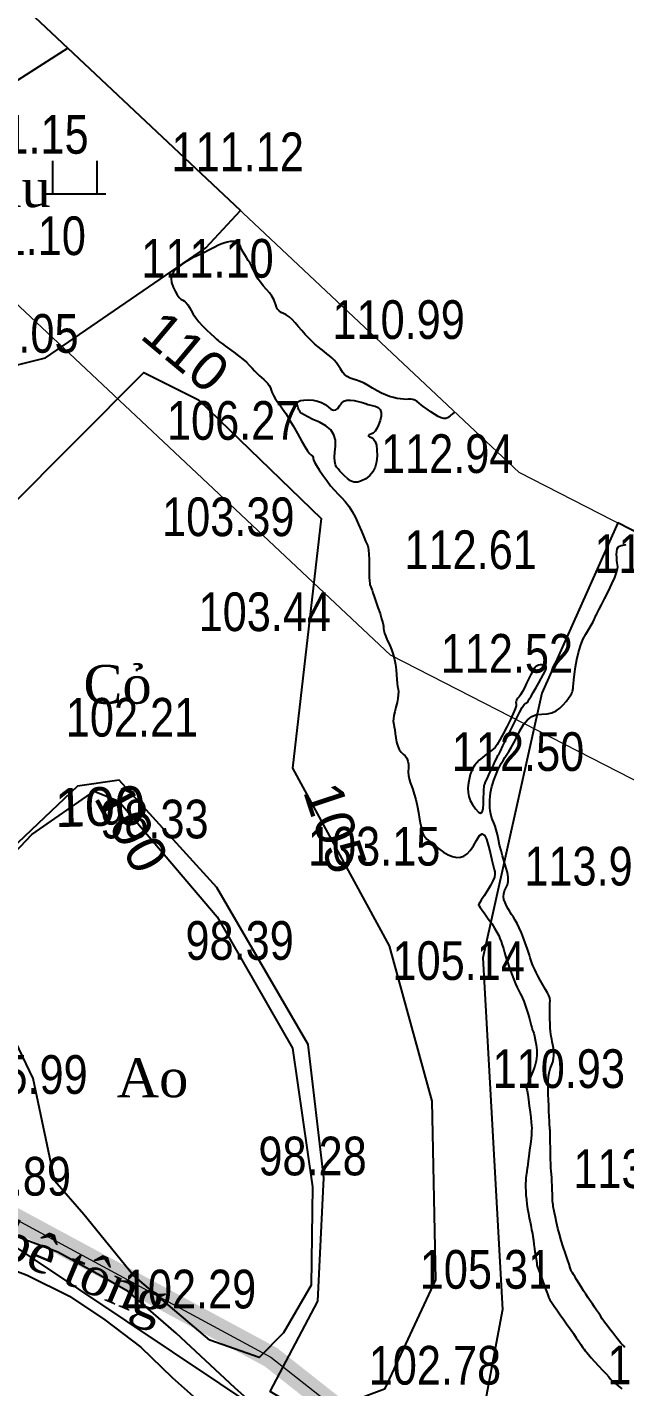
# Model space of a CAD drawing. Header units: metres. Extents: x 429565 to 431255, y 2472510 to 2473324.
# Drawn here: x 430803.1 to 430857.1, y 2472700 to 2472822.9 of the extents above; entities that cross this region are included whole.
import ezdxf
from ezdxf.enums import TextEntityAlignment as Align

# ---------------------------------------------------------------- set-up
doc = ezdxf.new("R2010")
doc.units = ezdxf.units.M
doc.layers.get('0').update_dxf_attribs({"color": 50})
for name, color, linetype in [('Docao', 7, 'Continuous'), ('duong', 9, 'Continuous'), ('duongdien', 233, 'Continuous'), ('Ghichu', 7, 'Continuous'), ('hanh nha', 6, 'Continuous'), ('mau2000', 3, 'Continuous'), ('MHBS_DongMuc', 3, 'Continuous'), ('RG', 3, 'Continuous'), ('thuyhe', 4, 'Continuous')]:
    doc.layers.add(name, color=color, linetype=linetype)
doc.layers.add('PLine_5', color=2, linetype='Continuous', lineweight=0)
doc.layers.add('PLine_74', color=74, linetype='Continuous', lineweight=0)
doc.styles.add('ghichu', font='times.ttf', dxfattribs={"height": 1.5})
doc.styles.get("Standard").update_dxf_attribs({"font": 'arial.ttf'})
doc.linetypes.add('DUONG_MEP_NUOC1', pattern='A,0.2,[130,ltypeshp.shx,S=0.15,R=0,X=0,Y=-0.15],0.05,[130,ltypeshp.shx,S=0.15,R=0,X=0,Y=-0.15],1', length=1.25)
doc.linetypes.add('HDPE710', pattern='A,1,-0.3,["HDPE 710",Standard,S=0.1,R=0,X=-0.1,Y=-0.05],-0.8', length=2.1)
doc.linetypes.add('R_GIOI_TV', pattern='A,0,[133,ltypeshp.shx,S=0.04,R=0,X=-0.03,Y=0],-0.5', length=0.5)

# ---------------------------------------------------------------- blocks, each defined once
blk = doc.blocks.new('mau')
for p, q in [((-0.5, 0), (-0.5, 0.75)), ((0.5, 0), (0.5, 0.75)), ((-0.7, 0), (0.7, 0))]:
    blk.add_line(p, q)
blk = doc.blocks.new('A$Ce915ad33')
at = {"layer": 'duong', "color": 8, "elevation": 84.23}
blk.add_lwpolyline([(430798.16, 2472711.94), (430803.08, 2472710.07), (430806.9, 2472708.16), (430810.08, 2472706.03), (430813.34, 2472703.56), (430816.17, 2472700.8), (430819.96, 2472697.43), (430828.17, 2472689.93), (430832.66, 2472685.48), (430835.56, 2472683.11), (430842.03, 2472679.63), (430849.02, 2472676.43), (430857.12, 2472672.08), (430864.84, 2472668.59), (430873.27, 2472665.84), (430884.71, 2472662.3), (430897.39, 2472657.98), (430908.73, 2472653.97)], dxfattribs=at)
at = {"layer": 'duong', "color": 8}
blk.add_lwpolyline([(430825.96, 2472696.19), (430821.83, 2472699.87), (430816.52, 2472704.82), (430812.2, 2472708.58), (430809.73, 2472710.02), (430805.83, 2472712.16), (430799.21, 2472714.66)], dxfattribs=at)
at = {"layer": 'duongdien', "color": 8}
blk.add_lwpolyline([(431045.74, 2472509.8), (431035.51, 2472552.41), (431021.39, 2472589.24), (431008.81, 2472623.06), (430982.16, 2472633.45), (430950.85, 2472644.62), (430914.62, 2472655.53), (430870.18, 2472672.84), (430833.13, 2472691.81), (430795.06, 2472717.26), (430769.62, 2472732.08), (430748.78, 2472758.78), (430715.07, 2472790.55), (430681.46, 2472788.3), (430649.32, 2472784.79), (430610.07, 2472801.17)], dxfattribs=at)
at = {"layer": 'MHBS_DongMuc', "color": 8}
for points, elevation in [([(430841.72, 2472788.12), (430841.47, 2472787.93), (430841.39, 2472787.86), (430841.29, 2472787.78), (430841.18, 2472787.69), (430841.06, 2472787.59), (430840.91, 2472787.53), (430840.72, 2472787.52), (430840.48, 2472787.59), (430840.19, 2472787.72), (430839.86, 2472787.92), (430839.53, 2472788.14), (430839.22, 2472788.36), (430838.95, 2472788.55), (430838.71, 2472788.74), (430838.5, 2472788.91), (430838.31, 2472789.06), (430838.11, 2472789.17), (430837.92, 2472789.24), (430837.73, 2472789.27), (430837.53, 2472789.26), (430837.32, 2472789.25), (430837.08, 2472789.26), (430836.81, 2472789.29), (430836.5, 2472789.34), (430836.17, 2472789.42), (430835.81, 2472789.52), (430835.45, 2472789.66), (430835.07, 2472789.83), (430834.68, 2472790.03), (430834.28, 2472790.28), (430833.88, 2472790.51), (430833.51, 2472790.72), (430833.16, 2472790.88), (430832.83, 2472791), (430832.52, 2472791.09), (430832.24, 2472791.18), (430831.98, 2472791.32), (430831.75, 2472791.5), (430831.55, 2472791.73), (430831.37, 2472792.01), (430831.2, 2472792.29), (430831.01, 2472792.56), (430830.82, 2472792.79), (430830.61, 2472793.01), (430830.38, 2472793.2), (430830.15, 2472793.38), (430829.9, 2472793.58), (430829.64, 2472793.8), (430829.36, 2472794.02), (430829.07, 2472794.26), (430828.78, 2472794.52), (430828.48, 2472794.81), (430828.18, 2472795.12), (430827.88, 2472795.47), (430827.58, 2472795.83), (430827.29, 2472796.19), (430827, 2472796.48), (430826.74, 2472796.72), (430826.48, 2472796.9), (430826.24, 2472797.02), (430826.02, 2472797.12), (430825.84, 2472797.25), (430825.7, 2472797.41), (430825.6, 2472797.59), (430825.53, 2472797.81), (430825.46, 2472798.04), (430825.34, 2472798.3), (430825.16, 2472798.58), (430824.95, 2472798.88), (430824.68, 2472799.2), (430824.4, 2472799.52), (430824.16, 2472799.84), (430823.95, 2472800.14), (430823.77, 2472800.44), (430823.63, 2472800.73), (430823.5, 2472801.01), (430823.36, 2472801.28), (430823.21, 2472801.56), (430823.05, 2472801.82), (430822.88, 2472802.08), (430822.72, 2472802.33), (430822.58, 2472802.57), (430822.46, 2472802.79), (430822.37, 2472802.99), (430822.3, 2472803.18), (430822.22, 2472803.34), (430822.09, 2472803.45), (430821.91, 2472803.52), (430821.69, 2472803.54), (430821.42, 2472803.52), (430821.13, 2472803.46), (430820.84, 2472803.39), (430820.56, 2472803.29), (430820.28, 2472803.17), (430820.01, 2472803.03), (430819.73, 2472802.87), (430819.43, 2472802.71), (430819.1, 2472802.55), (430818.75, 2472802.39), (430818.38, 2472802.22), (430818, 2472802.05), (430817.64, 2472801.85), (430817.28, 2472801.63), (430816.94, 2472801.39), (430816.6, 2472801.13), (430816.33, 2472800.85), (430816.16, 2472800.54), (430816.09, 2472800.19), (430816.12, 2472799.82), (430816.26, 2472799.41), (430816.45, 2472799.03), (430816.63, 2472798.72), (430816.8, 2472798.48), (430816.96, 2472798.31), (430817.12, 2472798.22), (430817.27, 2472798.14), (430817.42, 2472798), (430817.58, 2472797.81), (430817.73, 2472797.57), (430817.89, 2472797.28), (430818.07, 2472796.95), (430818.3, 2472796.62), (430818.58, 2472796.27), (430818.91, 2472795.91), (430819.28, 2472795.53), (430819.65, 2472795.19), (430819.95, 2472794.91), (430820.18, 2472794.69), (430820.34, 2472794.55), (430820.44, 2472794.47), (430820.54, 2472794.4), (430820.72, 2472794.27), (430820.98, 2472794.08), (430821.31, 2472793.83), (430821.73, 2472793.53), (430822.16, 2472793.2), (430822.54, 2472792.9), (430822.87, 2472792.61), (430823.16, 2472792.33), (430823.4, 2472792.08), (430823.61, 2472791.84), (430823.83, 2472791.62), (430824.04, 2472791.41), (430824.24, 2472791.22), (430824.45, 2472791.05), (430824.64, 2472790.88), (430824.8, 2472790.7), (430824.94, 2472790.51), (430825.04, 2472790.3), (430825.12, 2472790.09), (430825.2, 2472789.86), (430825.32, 2472789.61), (430825.47, 2472789.34), (430825.66, 2472789.06), (430825.89, 2472788.76), (430826.15, 2472788.41), (430826.43, 2472787.97), (430826.75, 2472787.45), (430827.1, 2472786.85), (430827.48, 2472786.17), (430827.85, 2472785.51), (430828.15, 2472784.98), (430828.39, 2472784.6), (430828.58, 2472784.35), (430828.7, 2472784.24), (430828.79, 2472784.19), (430828.85, 2472784.14), (430828.89, 2472784.08), (430828.91, 2472784.01), (430828.91, 2472783.93), (430828.94, 2472783.8), (430829.04, 2472783.58), (430829.21, 2472783.28), (430829.46, 2472782.89), (430829.79, 2472782.41), (430830.14, 2472781.91), (430830.49, 2472781.45), (430830.83, 2472781.04), (430831.17, 2472780.67), (430831.49, 2472780.35), (430831.81, 2472780.01), (430832.12, 2472779.61), (430832.43, 2472779.12), (430832.72, 2472778.57), (430833.01, 2472777.94), (430833.27, 2472777.33), (430833.48, 2472776.83), (430833.65, 2472776.45), (430833.77, 2472776.18), (430833.84, 2472776.02), (430833.89, 2472775.87), (430833.92, 2472775.61), (430833.95, 2472775.25), (430833.97, 2472774.78), (430833.97, 2472774.21), (430833.97, 2472773.64), (430833.98, 2472773.19), (430834, 2472772.85), (430834.02, 2472772.62), (430834.04, 2472772.5), (430834.07, 2472772.44), (430834.1, 2472772.37), (430834.12, 2472772.3), (430834.15, 2472772.22), (430834.18, 2472772.14), (430834.23, 2472772.01), (430834.31, 2472771.77), (430834.42, 2472771.43), (430834.58, 2472770.99), (430834.76, 2472770.44), (430834.95, 2472769.89), (430835.09, 2472769.42), (430835.19, 2472769.04), (430835.25, 2472768.75), (430835.27, 2472768.55), (430835.29, 2472768.36), (430835.36, 2472768.12), (430835.46, 2472767.82), (430835.61, 2472767.48), (430835.8, 2472767.08), (430835.99, 2472766.64), (430836.14, 2472766.2), (430836.26, 2472765.74), (430836.35, 2472765.27), (430836.4, 2472764.79), (430836.43, 2472764.34), (430836.46, 2472763.93), (430836.5, 2472763.59), (430836.54, 2472763.29), (430836.58, 2472763.06), (430836.61, 2472762.82), (430836.6, 2472762.54), (430836.57, 2472762.22), (430836.49, 2472761.84), (430836.39, 2472761.42), (430836.28, 2472761.01), (430836.21, 2472760.67), (430836.16, 2472760.38), (430836.15, 2472760.17), (430836.17, 2472760.02), (430836.2, 2472759.87), (430836.24, 2472759.65), (430836.28, 2472759.38), (430836.32, 2472759.05), (430836.38, 2472758.65), (430836.45, 2472758.25), (430836.55, 2472757.9), (430836.68, 2472757.61), (430836.85, 2472757.37), (430837.04, 2472757.19), (430837.23, 2472757.01), (430837.37, 2472756.8), (430837.47, 2472756.55), (430837.51, 2472756.26), (430837.51, 2472755.93), (430837.5, 2472755.59), (430837.52, 2472755.26), (430837.58, 2472754.94), (430837.66, 2472754.62), (430837.78, 2472754.31), (430837.92, 2472753.97), (430838.05, 2472753.56), (430838.18, 2472753.08), (430838.3, 2472752.53), (430838.42, 2472751.9), (430838.53, 2472751.3), (430838.62, 2472750.83), (430838.69, 2472750.49), (430838.73, 2472750.27), (430838.75, 2472750.18), (430838.77, 2472750.15), (430838.78, 2472750.13), (430838.78, 2472750.11), (430838.79, 2472750.09), (430838.8, 2472750.07), (430838.81, 2472750.04), (430838.83, 2472750), (430838.86, 2472749.95), (430838.89, 2472749.88), (430838.93, 2472749.8), (430839.02, 2472749.68), (430839.19, 2472749.5), (430839.45, 2472749.27), (430839.8, 2472748.99), (430840.23, 2472748.64), (430840.69, 2472748.32), (430841.12, 2472748.07), (430841.51, 2472747.92), (430841.88, 2472747.84), (430842.21, 2472747.86), (430842.51, 2472747.96), (430842.81, 2472748.17), (430843.11, 2472748.47), (430843.39, 2472748.88), (430843.67, 2472749.38), (430843.93, 2472749.81), (430844.17, 2472749.97), (430844.39, 2472749.86), (430844.58, 2472749.5), (430844.76, 2472748.87), (430844.92, 2472748.16), (430845.05, 2472747.58), (430845.16, 2472747.11), (430845.25, 2472746.76), (430845.32, 2472746.53), (430845.33, 2472746.32), (430845.28, 2472746.05), (430845.14, 2472745.71), (430844.93, 2472745.31), (430844.65, 2472744.84), (430844.36, 2472744.38), (430844.13, 2472744.03), (430843.97, 2472743.77), (430843.88, 2472743.6), (430843.86, 2472743.53), (430843.9, 2472743.47), (430844.01, 2472743.31), (430844.18, 2472743.07), (430844.42, 2472742.73), (430844.72, 2472742.3), (430845.04, 2472741.85), (430845.3, 2472741.44), (430845.51, 2472741.08), (430845.68, 2472740.77), (430845.79, 2472740.5), (430845.89, 2472740.24), (430845.99, 2472739.94), (430846.1, 2472739.61), (430846.21, 2472739.24), (430846.33, 2472738.83), (430846.46, 2472738.41), (430846.59, 2472738), (430846.73, 2472737.59), (430846.88, 2472737.19), (430847.04, 2472736.79), (430847.2, 2472736.42), (430847.34, 2472736.09), (430847.48, 2472735.79), (430847.6, 2472735.54), (430847.72, 2472735.33), (430847.83, 2472735.1), (430847.94, 2472734.83), (430848.07, 2472734.49), (430848.2, 2472734.11), (430848.33, 2472733.66), (430848.45, 2472733.23), (430848.55, 2472732.89), (430848.62, 2472732.63), (430848.67, 2472732.45), (430848.69, 2472732.35), (430848.69, 2472732.3), (430848.71, 2472732.26), (430848.72, 2472732.22), (430848.74, 2472732.19), (430848.77, 2472732.16), (430848.8, 2472732.1), (430848.85, 2472731.94), (430848.9, 2472731.68), (430848.97, 2472731.34), (430849.05, 2472730.9), (430849.11, 2472730.42), (430849.11, 2472729.93), (430849.05, 2472729.45), (430848.94, 2472728.97), (430848.77, 2472728.49), (430848.59, 2472728.05), (430848.44, 2472727.7), (430848.33, 2472727.44), (430848.24, 2472727.28), (430848.19, 2472727.2), (430848.16, 2472727.17), (430848.14, 2472727.13), (430848.14, 2472727.1), (430848.15, 2472727.06), (430848.17, 2472727.03), (430848.2, 2472726.94), (430848.25, 2472726.72), (430848.3, 2472726.4), (430848.37, 2472725.95), (430848.44, 2472725.39), (430848.52, 2472724.81), (430848.58, 2472724.32), (430848.62, 2472723.91), (430848.65, 2472723.59), (430848.66, 2472723.35), (430848.65, 2472723.11), (430848.63, 2472722.8), (430848.6, 2472722.4), (430848.54, 2472721.93), (430848.47, 2472721.38), (430848.4, 2472720.84), (430848.35, 2472720.4), (430848.3, 2472720.07), (430848.27, 2472719.85), (430848.26, 2472719.72), (430848.25, 2472719.64), (430848.23, 2472719.54), (430848.21, 2472719.41), (430848.19, 2472719.26), (430848.16, 2472719.08), (430848.13, 2472718.88), (430848.12, 2472718.63), (430848.11, 2472718.35), (430848.11, 2472718.03), (430848.12, 2472717.67), (430848.14, 2472717.29), (430848.18, 2472716.9), (430848.23, 2472716.49), (430848.29, 2472716.07), (430848.37, 2472715.64), (430848.44, 2472715.23), (430848.51, 2472714.88), (430848.57, 2472714.59), (430848.61, 2472714.37), (430848.65, 2472714.2), (430848.68, 2472714.04), (430848.72, 2472713.82), (430848.76, 2472713.55), (430848.81, 2472713.23), (430848.86, 2472712.85), (430848.91, 2472712.48), (430848.95, 2472712.16), (430848.99, 2472711.89), (430849.02, 2472711.68), (430849.05, 2472711.51), (430849.08, 2472711.39), (430849.09, 2472711.28), (430849.11, 2472711.2), (430849.11, 2472711.13), (430849.11, 2472711.08), (430849.13, 2472711), (430849.19, 2472710.8), (430849.29, 2472710.5), (430849.44, 2472710.1), (430849.62, 2472709.59), (430849.81, 2472709.08), (430849.96, 2472708.68), (430850.07, 2472708.38), (430850.14, 2472708.19), (430850.17, 2472708.1), (430850.18, 2472708.07), (430850.2, 2472708.02), (430850.23, 2472707.97), (430850.26, 2472707.91), (430850.3, 2472707.85), (430850.38, 2472707.73), (430850.51, 2472707.54), (430850.7, 2472707.27), (430850.94, 2472706.92), (430851.24, 2472706.49), (430851.57, 2472706.02), (430851.87, 2472705.58), (430852.16, 2472705.17), (430852.42, 2472704.78), (430852.67, 2472704.41), (430852.9, 2472704.08), (430853.09, 2472703.79), (430853.26, 2472703.56), (430853.39, 2472703.37), (430853.49, 2472703.23), (430853.61, 2472703.09), (430853.8, 2472702.88), (430854.04, 2472702.6), (430854.34, 2472702.26), (430854.7, 2472701.86), (430855.07, 2472701.46), (430855.37, 2472701.13), (430855.61, 2472700.86), (430855.79, 2472700.67), (430855.91, 2472700.54), (430856.03, 2472700.43), (430856.22, 2472700.26), (430856.47, 2472700.05), (430856.79, 2472699.78)], 112), ([(430832.97, 2472789.06), (430833.25, 2472788.99), (430833.46, 2472788.94), (430833.6, 2472788.89), (430833.67, 2472788.87), (430833.73, 2472788.84), (430833.84, 2472788.8), (430834.01, 2472788.75), (430834.24, 2472788.7), (430834.52, 2472788.63), (430834.79, 2472788.51), (430834.96, 2472788.33), (430835.05, 2472788.07), (430835.05, 2472787.75), (430834.96, 2472787.34), (430834.82, 2472786.95), (430834.67, 2472786.62), (430834.5, 2472786.38), (430834.32, 2472786.21), (430834.13, 2472786.12), (430833.97, 2472786.06), (430833.9, 2472786), (430833.91, 2472785.94), (430834, 2472785.87), (430834.18, 2472785.8), (430834.37, 2472785.67), (430834.52, 2472785.44), (430834.62, 2472785.12), (430834.67, 2472784.69), (430834.68, 2472784.16), (430834.63, 2472783.61), (430834.51, 2472783.12), (430834.3, 2472782.71), (430834.02, 2472782.36), (430833.67, 2472782.08), (430833.29, 2472781.88), (430832.93, 2472781.78), (430832.59, 2472781.78), (430832.29, 2472781.89), (430832, 2472782.09), (430831.74, 2472782.34), (430831.52, 2472782.56), (430831.32, 2472782.77), (430831.16, 2472782.97), (430831.03, 2472783.14), (430830.93, 2472783.35), (430830.87, 2472783.64), (430830.85, 2472784.02), (430830.87, 2472784.47), (430830.93, 2472785.01), (430830.93, 2472785.57), (430830.79, 2472786.06), (430830.5, 2472786.49), (430830.06, 2472786.87), (430829.48, 2472787.19), (430828.89, 2472787.45), (430828.43, 2472787.67), (430828.09, 2472787.85), (430827.87, 2472787.98), (430827.77, 2472788.06), (430827.74, 2472788.12), (430827.71, 2472788.17), (430827.69, 2472788.21), (430827.66, 2472788.24), (430827.64, 2472788.27), (430827.62, 2472788.31), (430827.59, 2472788.39), (430827.55, 2472788.49), (430827.51, 2472788.62), (430827.47, 2472788.78), (430827.47, 2472788.94), (430827.57, 2472789.06), (430827.77, 2472789.15), (430828.07, 2472789.19), (430828.47, 2472789.2), (430828.9, 2472789.17), (430829.29, 2472789.09), (430829.65, 2472788.97), (430829.98, 2472788.79), (430830.26, 2472788.57), (430830.52, 2472788.38), (430830.75, 2472788.29), (430830.96, 2472788.31), (430831.14, 2472788.43), (430831.3, 2472788.66), (430831.47, 2472788.91), (430831.69, 2472789.08), (430831.95, 2472789.17), (430832.27, 2472789.19), (430832.62, 2472789.14), (430832.97, 2472789.06)], 113), ([(430857.07, 2472703.52), (430856.91, 2472703.71), (430856.72, 2472703.93), (430856.5, 2472704.19), (430856.25, 2472704.49), (430855.98, 2472704.84), (430855.71, 2472705.19), (430855.46, 2472705.52), (430855.23, 2472705.83), (430855.03, 2472706.12), (430854.86, 2472706.39), (430854.69, 2472706.65), (430854.52, 2472706.91), (430854.34, 2472707.18), (430854.15, 2472707.46), (430853.95, 2472707.74), (430853.75, 2472708.03), (430853.54, 2472708.34), (430853.33, 2472708.66), (430853.12, 2472709), (430852.9, 2472709.35), (430852.7, 2472709.68), (430852.54, 2472709.95), (430852.42, 2472710.14), (430852.34, 2472710.28), (430852.3, 2472710.35), (430852.28, 2472710.38), (430852.26, 2472710.41), (430852.24, 2472710.44), (430852.23, 2472710.46), (430852.22, 2472710.48), (430852.2, 2472710.55), (430852.13, 2472710.74), (430852.03, 2472711.05), (430851.88, 2472711.48), (430851.7, 2472712.03), (430851.51, 2472712.63), (430851.33, 2472713.2), (430851.17, 2472713.76), (430851.03, 2472714.3), (430850.91, 2472714.82), (430850.81, 2472715.3), (430850.72, 2472715.69), (430850.66, 2472716.01), (430850.61, 2472716.25), (430850.58, 2472716.42), (430850.56, 2472716.58), (430850.54, 2472716.79), (430850.53, 2472717.06), (430850.52, 2472717.39), (430850.51, 2472717.77), (430850.5, 2472718.17), (430850.48, 2472718.54), (430850.46, 2472718.88), (430850.44, 2472719.19), (430850.41, 2472719.47), (430850.39, 2472719.76), (430850.37, 2472720.12), (430850.35, 2472720.54), (430850.34, 2472721.03), (430850.34, 2472721.58), (430850.33, 2472722.11), (430850.33, 2472722.55), (430850.32, 2472722.89), (430850.31, 2472723.14), (430850.29, 2472723.29), (430850.28, 2472723.44), (430850.26, 2472723.67), (430850.25, 2472723.99), (430850.23, 2472724.4), (430850.21, 2472724.9), (430850.19, 2472725.42), (430850.17, 2472725.92), (430850.15, 2472726.39), (430850.14, 2472726.83), (430850.14, 2472727.25), (430850.14, 2472727.64), (430850.18, 2472728.02), (430850.24, 2472728.37), (430850.32, 2472728.71), (430850.44, 2472729.03), (430850.55, 2472729.34), (430850.62, 2472729.66), (430850.65, 2472729.97), (430850.65, 2472730.28), (430850.62, 2472730.58), (430850.56, 2472730.88), (430850.51, 2472731.16), (430850.47, 2472731.42), (430850.42, 2472731.66), (430850.38, 2472731.87), (430850.35, 2472732.11), (430850.32, 2472732.42), (430850.31, 2472732.8), (430850.3, 2472733.24), (430850.3, 2472733.75), (430850.3, 2472734.25), (430850.3, 2472734.63), (430850.31, 2472734.91), (430850.3, 2472735.08), (430850.3, 2472735.15), (430850.27, 2472735.2), (430850.19, 2472735.35), (430850.07, 2472735.58), (430849.89, 2472735.91), (430849.65, 2472736.32), (430849.42, 2472736.75), (430849.22, 2472737.12), (430849.05, 2472737.43), (430848.93, 2472737.69), (430848.84, 2472737.89), (430848.77, 2472738.06), (430848.71, 2472738.23), (430848.65, 2472738.41), (430848.59, 2472738.59), (430848.53, 2472738.77), (430848.47, 2472738.99), (430848.37, 2472739.27), (430848.25, 2472739.62), (430848.09, 2472740.04), (430847.91, 2472740.53), (430847.72, 2472741.03), (430847.53, 2472741.47), (430847.35, 2472741.85), (430847.17, 2472742.17), (430847, 2472742.44), (430846.83, 2472742.69), (430846.67, 2472742.94), (430846.53, 2472743.2), (430846.39, 2472743.47), (430846.25, 2472743.75), (430846.15, 2472744.02), (430846.11, 2472744.3), (430846.13, 2472744.56), (430846.2, 2472744.82), (430846.33, 2472745.07), (430846.46, 2472745.35), (430846.53, 2472745.67), (430846.52, 2472746.05), (430846.46, 2472746.48), (430846.33, 2472746.97), (430846.17, 2472747.47), (430846.02, 2472747.97), (430845.89, 2472748.47), (430845.76, 2472748.96), (430845.65, 2472749.45), (430845.55, 2472749.91), (430845.44, 2472750.32), (430845.34, 2472750.67), (430845.23, 2472750.98), (430845.12, 2472751.24), (430845.02, 2472751.48), (430844.95, 2472751.75), (430844.9, 2472752.04), (430844.87, 2472752.36), (430844.86, 2472752.7), (430844.86, 2472753.04), (430844.89, 2472753.36), (430844.93, 2472753.68), (430844.98, 2472753.97), (430845.05, 2472754.26), (430845.13, 2472754.53), (430845.23, 2472754.82), (430845.34, 2472755.12), (430845.47, 2472755.42), (430845.61, 2472755.73), (430845.76, 2472756.03), (430845.91, 2472756.33), (430846.07, 2472756.61), (430846.24, 2472756.88), (430846.41, 2472757.14), (430846.6, 2472757.42), (430846.81, 2472757.78), (430847.04, 2472758.21), (430847.3, 2472758.72), (430847.59, 2472759.3), (430847.91, 2472759.85), (430848.27, 2472760.27), (430848.66, 2472760.57), (430849.1, 2472760.75), (430849.58, 2472760.8), (430850.05, 2472760.82), (430850.48, 2472760.91), (430850.87, 2472761.08), (430851.21, 2472761.32), (430851.51, 2472761.63), (430851.77, 2472761.95), (430851.98, 2472762.23), (430852.13, 2472762.46), (430852.24, 2472762.63), (430852.3, 2472762.76), (430852.34, 2472762.86), (430852.36, 2472762.95), (430852.38, 2472763.03), (430852.39, 2472763.1), (430852.39, 2472763.16), (430852.4, 2472763.28), (430852.42, 2472763.53), (430852.47, 2472763.91), (430852.53, 2472764.42), (430852.61, 2472765.06), (430852.72, 2472765.74), (430852.87, 2472766.38), (430853.06, 2472766.97), (430853.29, 2472767.53), (430853.56, 2472768.04), (430853.83, 2472768.49), (430854.04, 2472768.85), (430854.2, 2472769.14), (430854.3, 2472769.34), (430854.35, 2472769.47), (430854.38, 2472769.55), (430854.41, 2472769.63), (430854.44, 2472769.71), (430854.48, 2472769.78), (430854.53, 2472769.86), (430854.61, 2472770), (430854.75, 2472770.28), (430854.96, 2472770.68), (430855.23, 2472771.23), (430855.58, 2472771.9), (430855.91, 2472772.58), (430856.16, 2472773.15), (430856.33, 2472773.59), (430856.42, 2472773.92), (430856.43, 2472774.12), (430856.4, 2472774.29), (430856.38, 2472774.48), (430856.36, 2472774.7), (430856.34, 2472774.96), (430856.33, 2472775.24), (430856.35, 2472775.51), (430856.39, 2472775.73), (430856.48, 2472775.89), (430856.6, 2472775.99), (430856.75, 2472776.05), (430856.91, 2472776.07), (430857.07, 2472776.1), (430857.2, 2472776.12)], 113), ([(430848.85, 2472764.87), (430848.74, 2472764.66), (430848.59, 2472764.38), (430848.41, 2472764.02), (430848.2, 2472763.6), (430847.99, 2472763.17), (430847.81, 2472762.83), (430847.65, 2472762.55), (430847.52, 2472762.36), (430847.41, 2472762.23), (430847.33, 2472762.14), (430847.27, 2472762.05), (430847.24, 2472761.95), (430847.23, 2472761.84), (430847.25, 2472761.73), (430847.25, 2472761.55), (430847.16, 2472761.26), (430846.99, 2472760.84), (430846.75, 2472760.31), (430846.42, 2472759.65), (430846.08, 2472759), (430845.79, 2472758.47), (430845.54, 2472758.06), (430845.34, 2472757.78), (430845.18, 2472757.62), (430845.03, 2472757.51), (430844.86, 2472757.38), (430844.66, 2472757.23), (430844.43, 2472757.05), (430844.17, 2472756.85), (430843.92, 2472756.63), (430843.69, 2472756.4), (430843.5, 2472756.15), (430843.34, 2472755.9), (430843.22, 2472755.63), (430843.11, 2472755.35), (430843.03, 2472755.05), (430842.96, 2472754.73), (430842.91, 2472754.41), (430842.89, 2472754.06), (430842.9, 2472753.71), (430842.97, 2472753.35), (430843.11, 2472752.98), (430843.31, 2472752.61), (430843.57, 2472752.23), (430843.84, 2472751.94), (430844.04, 2472751.84), (430844.19, 2472751.94), (430844.28, 2472752.23), (430844.31, 2472752.71), (430844.31, 2472753.24), (430844.32, 2472753.66), (430844.33, 2472753.99), (430844.35, 2472754.22), (430844.37, 2472754.35), (430844.41, 2472754.46), (430844.49, 2472754.66), (430844.62, 2472754.94), (430844.78, 2472755.31), (430844.99, 2472755.75), (430845.2, 2472756.19), (430845.36, 2472756.54), (430845.49, 2472756.8), (430845.57, 2472756.97), (430845.61, 2472757.04), (430845.68, 2472757.16), (430845.83, 2472757.46), (430846.06, 2472757.94), (430846.39, 2472758.6), (430846.8, 2472759.44), (430847.21, 2472760.28), (430847.54, 2472760.93), (430847.79, 2472761.39), (430847.96, 2472761.67), (430848.05, 2472761.76), (430848.1, 2472761.77), (430848.14, 2472761.78), (430848.19, 2472761.81), (430848.23, 2472761.84), (430848.27, 2472761.88), (430848.33, 2472761.98), (430848.44, 2472762.15), (430848.6, 2472762.42), (430848.8, 2472762.76), (430849.05, 2472763.2), (430849.31, 2472763.64), (430849.52, 2472764.02), (430849.69, 2472764.35), (430849.83, 2472764.61), (430849.92, 2472764.81), (430849.96, 2472764.96), (430849.95, 2472765.08), (430849.89, 2472765.17), (430849.78, 2472765.22), (430849.61, 2472765.25), (430849.43, 2472765.25), (430849.27, 2472765.22), (430849.14, 2472765.17), (430849.03, 2472765.1), (430848.94, 2472765.01), (430848.85, 2472764.87)], 112)]:
    blk.add_lwpolyline(points, dxfattribs=dict(at, elevation=elevation))
at = {"layer": 'PLine_5', "color": 8, "flags": 128}
blk.add_lwpolyline([(430587.53, 2472809.45), (430620.86, 2472797.57), (430653.24, 2472787.35), (430674.4, 2472793.43), (430675.41, 2472793.4), (430703.95, 2472799.03), (430716.44, 2472791.87), (430738.08, 2472773.08), (430755.32, 2472751.2), (430792.79, 2472720.1), (430825.08, 2472702.66), (430852.19, 2472681.27), (430901.16, 2472659.39), (430903.64, 2472658.24), (430938.66, 2472643.27), (430969.91, 2472642.23), (430989.86, 2472635.2), (431004.82, 2472617.02), (431015.77, 2472590.7), (431026.85, 2472572.25), (431054.55, 2472575.08), (431101.86, 2472575.52), (431182.02, 2472562.95)], dxfattribs=at)
at = {"layer": 'PLine_74', "color": 8, "flags": 128}
for points in [[(430513.54, 2472748.35), (430684.57, 2472710.27), (430825.15, 2472620.9), (431016.18, 2472539.52), (431216.96, 2472528.18), (431248.4, 2472665.71), (431122.68, 2472684.57), (430973.35, 2472718.12), (430847.53, 2472782.65), (430755.16, 2472869.51), (430572.78, 2472900.71)], [(430518.91, 2472767.64), (430692.33, 2472729.03), (430834.49, 2472638.66), (431019.02, 2472560.05), (431209.35, 2472584.54), (431224.1, 2472649.13), (431119, 2472664.89), (430966.49, 2472699.16), (430835.89, 2472766.14), (430745.85, 2472850.81), (430566.44, 2472881.51)], [(430518.91, 2472767.64), (430692.33, 2472729.03), (430834.49, 2472638.66), (431019.02, 2472560.05), (431209.35, 2472584.54), (431224.1, 2472649.13), (431119, 2472664.89), (430966.49, 2472699.16), (430835.89, 2472766.14), (430745.85, 2472850.81), (430566.44, 2472881.51)]]:
    blk.add_lwpolyline(points, dxfattribs=at)
at = {"layer": 'RG', "color": 8, "linetype": 'R_GIOI_TV', "ltscale": 3}
for points in [[(430806.73, 2472821.02), (430785.64, 2472807.52), (430784.01, 2472816.36), (430775.48, 2472833.34), (430769, 2472841.34), (430767.81, 2472846.37), (430776.2, 2472849.73)], [(430806.73, 2472821.02), (430785.64, 2472807.52), (430789.48, 2472798.72), (430792.8, 2472794.03), (430799.53, 2472791.73), (430804.73, 2472793.01), (430819.21, 2472802.97), (430822.34, 2472806.34)], [(430818.56, 2472789.21), (430829.63, 2472778.47), (430827.05, 2472755.92), (430835.77, 2472739.85), (430839.64, 2472725.79), (430839.97, 2472709.64), (430835.35, 2472699.76), (430828.79, 2472697.29), (430825.03, 2472699.54), (430829.33, 2472707.7), (430829.87, 2472718.87), (430828.47, 2472730.93), (430820.19, 2472745.11), (430811.37, 2472754.81), (430807.61, 2472754.27), (430795.03, 2472742.35), (430792.77, 2472739.56), (430800.19, 2472728.71), (430796.54, 2472720.31), (430783.53, 2472724.07), (430765.76, 2472738.27), (430777.59, 2472754.38), (430801.24, 2472779.23), (430813.6, 2472791.69)], [(430913.45, 2472724.89), (430864.33, 2472748.9), (430864.33, 2472765.42), (430866.24, 2472773.06), (430856.45, 2472778.08), (430849.57, 2472762.7), (430844.23, 2472738.77), (430846.01, 2472706.96), (430844.1, 2472696.67), (430852.36, 2472693.14), (430862.67, 2472692.62), (430877.88, 2472700.41), (430892.95, 2472709.07), (430907.19, 2472718.78)]]:
    blk.add_lwpolyline(points, close=True, dxfattribs=at)
at = {"layer": 'thuyhe', "color": 8, "linetype": 'DUONG_MEP_NUOC1', "ltscale": 3}
blk.add_lwpolyline([(430811.34, 2472752.92), (430820.23, 2472742.47), (430827.03, 2472730.58), (430828.86, 2472718.04), (430828.73, 2472709.16), (430826.24, 2472704.85), (430824.02, 2472702.63), (430819.57, 2472704.19), (430812.64, 2472710.07), (430808.2, 2472715.56), (430805.58, 2472718.56), (430803.62, 2472727.84), (430798.79, 2472737.89), (430796.69, 2472742.73), (430803.49, 2472749.91), (430809.11, 2472753.83)], close=True, dxfattribs=at)
at = {"layer": 'mau2000', "color": 8, "xscale": 4, "yscale": 4, "zscale": 4}
blk.add_blockref('mau', (430807.38, 2472807.83), dxfattribs=at)
at = {"layer": 'Docao', "color": 8, "width": 0.8}
for s, p in [('111.15', (430796.66, 2472811.47)), ('111.12', (430816.11, 2472809.89)), ('111.10', (430796.41, 2472802.3)), ('111.10', (430813.38, 2472800.26)), ('110.99', (430830.65, 2472794.72)), ('111.05', (430795.75, 2472793.47)), ('106.27', (430815.7, 2472785.6)), ('112.94', (430835.04, 2472782.6)), ('103.39', (430815.26, 2472776.89)), ('112.61', (430837.16, 2472773.91)), ('112.48', (430854.32, 2472773.56)), ('103.44', (430818.56, 2472768.3)), ('112.52', (430840.43, 2472764.54)), ('102.21', (430806.56, 2472758.76)), ('112.50', (430841.44, 2472755.66)), ('98.33', (430809.67, 2472749.56)), ('103.15', (430828.44, 2472747.1)), ('113.98', (430847.99, 2472745.3)), ('98.39', (430817.37, 2472738.58)), ('105.14', (430836.08, 2472736.76)), ('105.99', (430796.57, 2472726.46)), ('110.93', (430845.12, 2472726.99)), ('98.28', (430823.96, 2472719.09)), ('113.78', (430852.42, 2472717.94)), ('103.89', (430795.06, 2472717.26)), ('105.31', (430838.54, 2472708.84)), ('102.29', (430811.8, 2472707.06)), ('102.78', (430833.93, 2472700.17)), ('111.82', (430855.5, 2472700.2))]:
    blk.add_text(s, height=3.5, dxfattribs=at).set_placement(p)
at = {"layer": 'Ghichu', "color": 8, "style": 'ghichu'}
for s, p in [('Màu', (430795.51, 2472806.64)), ('Cỏ', (430808.15, 2472761.74)), ('Ao', (430811.17, 2472726.16))]:
    blk.add_text(s, height=3.5, dxfattribs=at).set_placement(p)
blk.add_text('Đường bê tông', height=3.5, rotation=337.0013, dxfattribs=at).set_placement((430785.51, 2472718.2))
at = {"layer": 'MHBS_DongMuc', "color": 8}
for s, rotation, p in [('110', 320.1073, (430817.4, 2472793.59, 110)), ('100', 1.7185, (430809.64, 2472752.44, 100)), ('100', 298.471, (430812.52, 2472750.5, 100)), ('105', 288.3602, (430830.91, 2472750.52, 105))]:
    blk.add_text(s, height=3.5, rotation=rotation, dxfattribs=at).set_placement(p, align=Align.MIDDLE)

msp = doc.modelspace()

# ---------------------------------------------------------------- linework, layer by layer
at = {"layer": 'PLine_5', "color": 6, "linetype": 'HDPE710', "ltscale": 40, "const_width": 2, "flags": 128}
msp.add_lwpolyline([(429773.39, 2473027.13), (429941.54, 2473067.17), (429958.23, 2473037.84), (429978.95, 2473022.51), (429999.72, 2473007.75), (430024.9, 2472977.52), (430034.18, 2472949.16), (430036.48, 2472913.39), (430043.03, 2472893.46), (430064.68, 2472863.45), (430078.43, 2472825.38), (430082.49, 2472806.16), (430106.62, 2472818.28), (430137.55, 2472844.98), (430177.62, 2472868.19), (430229.07, 2472883.78), (430231, 2472883.79), (430268.55, 2472897.01), (430300.33, 2472925.93), (430327.16, 2472922.19), (430357.87, 2472908.14), (430394.62, 2472891.95), (430435.74, 2472879.65), (430474.83, 2472860.61), (430520.27, 2472825.23), (430547.36, 2472818.45), (430587.53, 2472809.45), (430620.86, 2472797.57), (430653.24, 2472787.35), (430674.4, 2472793.43), (430675.41, 2472793.4), (430703.95, 2472799.03), (430716.44, 2472791.87), (430738.08, 2472773.08), (430755.32, 2472751.2), (430792.79, 2472720.1), (430825.08, 2472702.66), (430852.19, 2472681.27), (430901.16, 2472659.39), (430903.64, 2472658.24), (430938.66, 2472643.27), (430969.91, 2472642.23), (430989.86, 2472635.2), (431004.82, 2472617.02), (431015.77, 2472590.7), (431026.85, 2472572.25), (431054.55, 2472575.08), (431101.86, 2472575.52), (431153.01, 2472570.22)], dxfattribs=at)

# ---------------------------------------------------------------- block references
at = {"layer": 'hanh nha'}
msp.add_blockref('A$Ce915ad33', (0, 0), dxfattribs=at)

doc.saveas('drawing.dxf')
